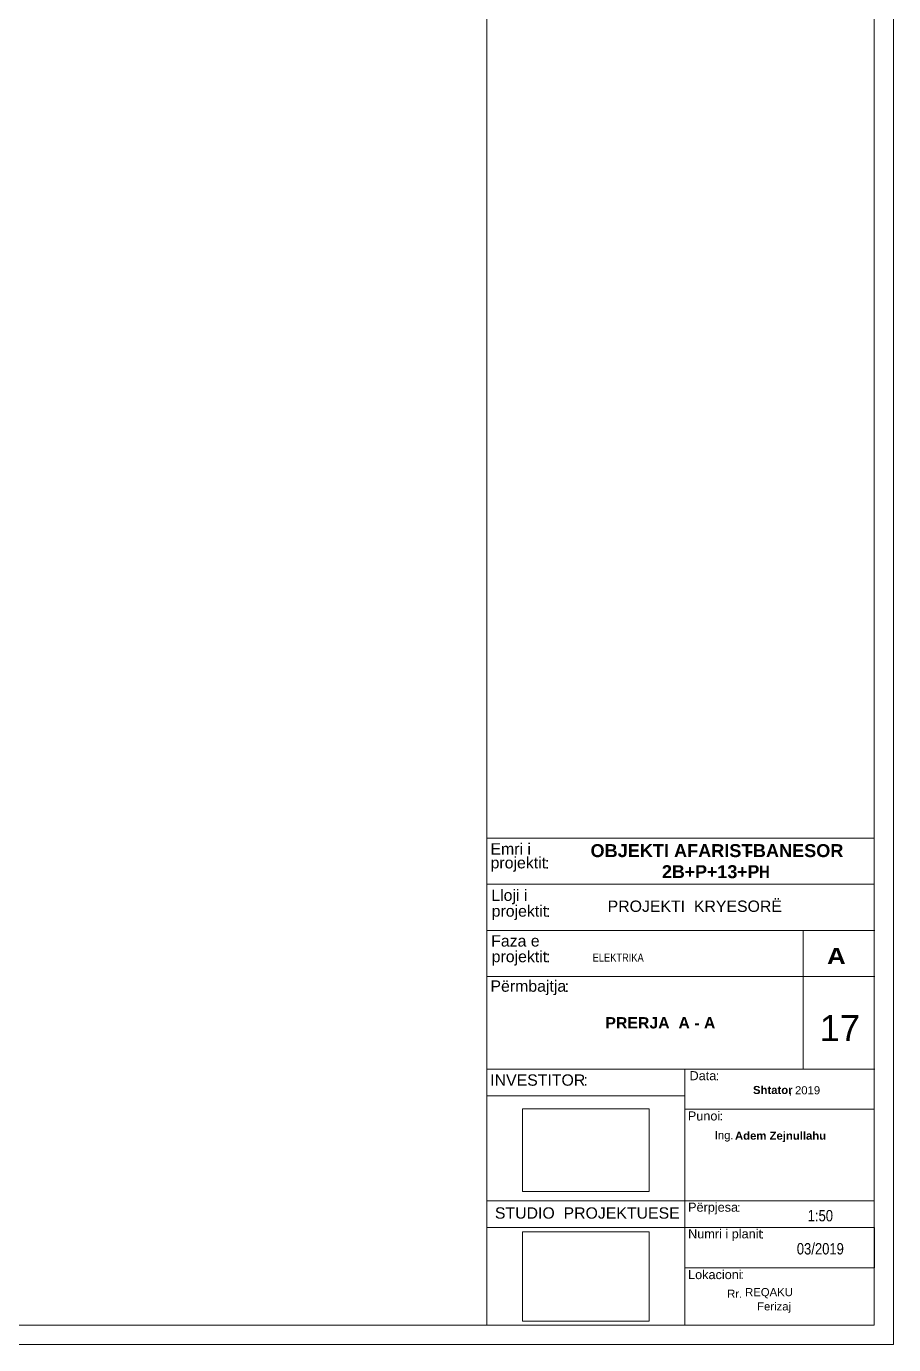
# Model space of a CAD drawing. Header units: millimetres. Extents: x -15634 to 67596, y -3027 to 55843.
# Drawn here: x 51927 to 67596, y -3027 to 20796 of the extents above; entities that cross this region are included whole.
import ezdxf

# ---------------------------------------------------------------- set-up
doc = ezdxf.new("R2010")
doc.units = ezdxf.units.MM
doc.header["$MEASUREMENT"] = 0
doc.header["$XCLIPFRAME"] = 0
doc.layers.add('2D Drafting - General_Pen_No__1', color=7, linetype='Continuous', lineweight=13)
doc.layers.add('Drawing & Figure_Pen_No__1', color=7, linetype='Continuous', lineweight=13)
doc.layers.add('Drawing & Figure', color=7, linetype='Continuous')
doc.styles.add('GENERATED_STYLE_1', font='arial.ttf')
doc.styles.add('GENERATED_STYLE_2', font='arialbd.ttf')
doc.styles.add('GENERATED_STYLE_3', font='ARIALN.TTF')
doc.styles.add('GENERATED_STYLE_4', font='')
doc.styles.add('GENERATED_STYLE_5', font='ARIALNB.TTF')
doc.styles.get('GENERATED_STYLE_4').set_extended_font_data('Arial Black')
picture_1 = doc.add_image_def('image1.png', size_in_pixel=(766, 502))
picture_2 = doc.add_image_def('image2.bmp', size_in_pixel=(703, 497))

msp = doc.modelspace()

# ---------------------------------------------------------------- linework, layer by layer
at = {"layer": '2D Drafting - General_Pen_No__1', "color": 7, "linetype": 'Continuous', "lineweight": 13, "flags": 128}
for points in [[(-15634.5, -3027.2), (67595.5, -3027.2), (67595.5, 55842.8), (-15634.5, 55842.8)], [(67245.5, 55492.8), (-14234.5, 55492.8), (-14234.5, -2677.2), (67245.5, -2677.2)]]:
    msp.add_lwpolyline(points, close=True, dxfattribs=at)
at = {"layer": 'Drawing & Figure_Pen_No__1', "color": 7, "linetype": 'Continuous', "lineweight": 13}
for points in [[(60245.5, 7793.9), (60245.5, 55492.8)], [(60245.5, 6960.7), (60245.5, 7793.9)], [(67245.5, 7793.9), (67245.5, 6960.7)], [(60245.5, 6127.5), (60245.5, 6960.7)], [(67245.5, 6960.7), (67245.5, 6127.5)], [(60245.5, 6127.5), (67245.5, 6127.5)], [(60245.5, 5294.3), (60245.5, 6127.5)], [(67245.5, 6127.5), (60245.5, 6127.5)], [(67245.5, 6127.5), (67245.5, 5294.3)], [(60245.5, 5294.3), (67245.5, 5294.3)], [(60245.5, 4458.9), (60245.5, 5294.3)], [(67245.5, 5294.3), (60245.5, 5294.3)], [(67245.5, 5294.3), (67245.5, 4458.9)], [(67245.5, 4458.9), (60245.5, 4458.9)], [(60245.5, 4458.9), (67245.5, 4458.9)], [(60245.5, 3623.5), (60245.5, 4458.9)], [(67254.3, 4458.9), (60250.2, 4458.9)], [(65963.7, 4458.9), (65963.7, 1952.7)], [(65963.7, 4458.9), (67245.5, 4458.9)], [(65963.7, 3623.5), (65963.7, 4458.9)], [(65963.7, 4458.9), (65963.7, 1952.7)], [(67245.5, 4458.9), (67245.5, 3623.5)], [(67245.5, 4458.9), (67245.5, 3623.5)], [(60245.5, 3623.5), (65963.7, 3623.5)], [(60245.5, 1952.7), (60245.5, 3623.5)], [(67245.5, 3623.5), (60245.5, 3623.5)], [(67254.3, 3623.5), (60250.2, 3623.5)], [(67254.3, 3623.5), (60250.2, 3623.5)], [(67245.5, 3623.5), (65963.7, 3623.5)], [(65963.7, 3623.5), (65963.7, 1952.7)], [(65963.7, 3623.5), (67245.5, 3623.5)], [(65963.7, 1952.7), (65963.7, 3623.5)], [(67245.5, 3623.5), (67245.5, 1952.7)], [(60245.5, 1952.7), (63824.8, 1952.7)], [(60245.5, 1469.1), (60245.5, 1952.7)], [(60245.5, 1952.7), (63824.8, 1952.7)], [(60245.5, 1469.1), (60245.5, 1952.7)], [(65963.7, 1952.7), (60245.5, 1952.7)], [(60250.2, 1952.7), (67245.5, 1952.7)], [(67245.5, 1952.7), (60250.2, 1952.7)], [(60250.2, 1952.7), (67254.3, 1952.7)], [(63824.8, 1952.7), (63824.8, 1469.1)], [(63824.8, 1952.7), (63824.8, 1469.1)], [(63824.8, 1952.7), (67245.5, 1952.7)], [(63824.8, 1225), (63824.8, 1952.7)], [(67245.5, 1952.7), (65963.7, 1952.7)], [(67245.5, 1952.7), (67245.5, 1225)], [(60245.5, 1469.1), (63824.8, 1469.1)], [(60245.5, -426), (60245.5, 1469.1)], [(63824.8, 1469.1), (60245.5, 1469.1)], [(63824.8, 1469.1), (60245.5, 1469.1)], [(63824.8, 1469.1), (63824.8, -426)], [(63820.2, 1225), (67249.6, 1225)], [(67245.5, 1225), (63824.8, 1225)], [(63824.8, 1225), (67245.5, 1225)], [(63824.8, -426), (63824.8, 1225)], [(67245.5, 1225), (67245.5, -426)], [(63824.8, -426), (60245.5, -426)], [(60245.5, -426), (63824.8, -426)], [(60245.5, -909.7), (60245.5, -426)], [(60245.5, -426), (63824.8, -426)], [(60245.5, -909.7), (60245.5, -426)], [(63824.8, -426), (67245.5, -426)], [(63824.8, -909.7), (63824.8, -426)], [(63824.8, -426), (63824.8, -909.7)], [(63824.8, -426), (63824.8, -909.7)], [(67245.5, -426), (63824.8, -426)], [(67245.5, -426), (67245.5, -909.7)], [(60245.5, -909.7), (63824.8, -909.7)], [(60245.5, -2677.2), (60245.5, -909.7)], [(63824.8, -909.7), (60245.5, -909.7)], [(63824.8, -909.7), (60245.5, -909.7)], [(63820.2, -909.7), (67249.6, -909.7)], [(63824.8, -909.7), (63824.8, -2677.2)], [(63824.8, -909.7), (67249.6, -909.7)], [(63824.8, -1641.7), (63824.8, -909.7)], [(67245.5, -909.7), (63824.8, -909.7)], [(67249.6, -909.7), (67249.6, -1641.7)], [(60892.9, -989.9), (60892.9, -2604.9)], [(63177.5, -989.9), (60892.9, -989.9)], [(63177.5, -2604.9), (63177.5, -989.9)], [(63824.8, -1641.7), (67245.5, -1641.7)], [(63824.8, -2677.2), (63824.8, -1641.7)], [(67249.6, -1641.7), (63824.8, -1641.7)], [(67245.5, -1641.7), (67245.5, -2677.2)], [(60892.9, -2604.9), (63177.5, -2604.9)], [(63824.8, -2677.2), (60245.5, -2677.2)], [(67245.5, -2677.2), (63824.8, -2677.2)]]:
    msp.add_lwpolyline(points, dxfattribs=at)

# ---------------------------------------------------------------- texts
at = {"layer": 'Drawing & Figure_Pen_No__1', "color": 7, "linetype": 'Continuous', "lineweight": 13, "attachment_point": 7}
for s, insert, char_height, style in [('\\A1;{\\pql;\\fArial|b0|i0|c0|p34;Emri i}', (60311.5, 5829.3), 204.867, 'GENERATED_STYLE_1'), ('\\A1;{\\pql;\\fArial|b1|i0|c0|p34;OBJEKTI AFARIST}', (62119.6, 5779.9), 234.134, 'GENERATED_STYLE_2'), ('\\A1;{\\pql;\\fArial|b1|i0|c0|p34;BANESOR}', (65052.4, 5779.9), 234.134, 'GENERATED_STYLE_2'), ('\\A1;{\\pql;\\fArial|b0|i0|c0|p34;projektit}', (60313.8, 5517.4), 204.867, 'GENERATED_STYLE_1'), ('\\A1;{\\pql;\\fArial|b0|i0|c0|p34;:}', (61295.2, 5576.4), 204.867, 'GENERATED_STYLE_1'), ('\\A1;{\\pql;\\fArial|b1|i0|c0|p34;-}', (64945.2, 5783.9), 234.134, 'GENERATED_STYLE_2'), ('\\A1;{\\pql;\\fArial|b1|i0|c0|p34;2}', (63409.3, 5402.7), 234.134, 'GENERATED_STYLE_2'), ('\\A1;{\\pql;\\fArial|b1|i0|c0|p34;B}', (63587.1, 5402.7), 234.134, 'GENERATED_STYLE_2'), ('\\A1;{\\pql;\\fArial|b1|i0|c0|p34;+}', (63818.2, 5402.7), 234.134, 'GENERATED_STYLE_2'), ('\\A1;{\\pql;\\fArial|b1|i0|c0|p34;P}', (64006.7, 5402.7), 234.134, 'GENERATED_STYLE_2'), ('\\A1;{\\pql;\\fArial|b1|i0|c0|p34;+}', (64220.6, 5402.7), 234.134, 'GENERATED_STYLE_2'), ('\\A1;{\\pql;\\fArial|b1|i0|c0|p34;1\\fArial|b1|i0|c0|p34;3}', (64409.1, 5398.9), 234.134, 'GENERATED_STYLE_2'), ('\\A1;{\\pql;\\fArial|b1|i0|c0|p34;+}', (64764.3, 5402.7), 234.134, 'GENERATED_STYLE_2'), ('\\A1;{\\pql;\\fArial|b1|i0|c0|p34;P}', (64952.8, 5402.7), 234.134, 'GENERATED_STYLE_2'), ('\\A1;{\\pql;\\fArial Narrow|b1|i0|c0|p34;H}', (65166.8, 5402.7), 227.445, 'GENERATED_STYLE_5'), ('\\A1;{\\pql;\\fArial|b0|i0|c0|p34;Lloji i}', (60327, 4930.5), 204.867, 'GENERATED_STYLE_1'), ('\\A1;{\\pql;\\fArial|b0|i0|c0|p34;PROJEKTI  KRYESORË}', (62428.5, 4790), 204.867, 'GENERATED_STYLE_1'), ('\\A1;{\\pql;\\fArial|b0|i0|c0|p34;projektit}', (60333.6, 4644.7), 204.867, 'GENERATED_STYLE_1'), ('\\A1;{\\pql;\\fArial|b0|i0|c0|p34;:}', (61315.1, 4703.7), 204.867, 'GENERATED_STYLE_1'), ('\\A1;{\\pql;\\fArial|b0|i0|c0|p34;Faza e}', (60324.7, 4164), 204.867, 'GENERATED_STYLE_1'), ('\\A1;{\\pql;\\fArial|b0|i0|c0|p34;projektit}', (60333.6, 3822.5), 204.867, 'GENERATED_STYLE_1'), ('\\A1;{\\pql;\\fArial Black|b0|i0|c0|p34;A}', (66392.5, 3849.3), 292.667, 'GENERATED_STYLE_4'), ('\\A1;{\\pql;\\fArial|b0|i0|c0|p34;:}', (61315.1, 3881.5), 204.867, 'GENERATED_STYLE_1'), ('\\A1;ELEKTRIKA', (62158.4, 3893.4), 146.333, 'GENERATED_STYLE_3'), ('\\A1;{\\pql;\\fArial|b0|i0|c0|p34;Përmbajtja}', (60311.5, 3288.3), 204.867, 'GENERATED_STYLE_1'), ('\\A1;{\\pql;\\fArial|b0|i0|c0|p34;:}', (61650.8, 3347.3), 204.867, 'GENERATED_STYLE_1'), ('\\A1;{\\pql;\\fArial|b1|i0|c0|p34;PRERJA  A - A}', (62387.4, 2683.2), 204.867, 'GENERATED_STYLE_2'), ('\\A1;{\\pql;\\fArial|b0|i0|c0|p34;1\\fArial|b0|i0|c0|p34;7}', (66260.4, 2458.8), 468.267, 'GENERATED_STYLE_1'), ('\\A1;{\\pql;\\fArial|b0|i0|c0|p34;Data}', (63908.2, 1748.7), 163.893, 'GENERATED_STYLE_1'), ('\\A1;{\\pql;\\fArial|b0|i0|c0|p34;INVESTITOR}', (60307.2, 1648.8), 204.867, 'GENERATED_STYLE_1'), ('\\A1;{\\pql;\\fArial|b0|i0|c0|p34;:}', (61993, 1652.2), 204.867, 'GENERATED_STYLE_1'), ('\\A1;{\\pql;\\fArial|b0|i0|c0|p34;:}', (64381.7, 1751.3), 163.893, 'GENERATED_STYLE_1'), ('\\A1;{\\pql;\\fArial|b0|i0|c0|p34;,}', (65701.1, 1467.9), 146.333, 'GENERATED_STYLE_2'), ('\\A1;{\\pql;\\fArial|b0|i0|c0|p34;2019}', (65813.5, 1493.9), 146.333, 'GENERATED_STYLE_2'), ('\\A1;{\\pql;\\fArial|b0|i0|c0|p34;Punoi}', (63877.4, 1021.1), 163.893, 'GENERATED_STYLE_1'), ('\\A1;{\\pql;\\fArial|b0|i0|c0|p34;:}', (64449.8, 1023.6), 163.893, 'GENERATED_STYLE_1'), ('\\A1;{\\pql;\\fArial|b0|i0|c0|p34;Ing}', (64364.4, 641.3), 146.333, 'GENERATED_STYLE_2'), ('\\A1;\\pxql;Adem Zejnullahu', (64729.3, 631.7), 146.333, 'GENERATED_STYLE_2'), ('\\A1;{\\pql;\\fArial|b0|i0|c0|p34;.}', (64642.7, 683.4), 146.333, 'GENERATED_STYLE_2'), ('\\A1;{\\pql;\\fArial|b0|i0|c0|p34;Përpjesa}', (63882, -674.7), 163.893, 'GENERATED_STYLE_1'), ('\\A1;{\\pql;\\fArial|b0|i0|c0|p34;STUDIO  PROJEKTUESE}', (60391.8, -753.7), 204.867, 'GENERATED_STYLE_1'), ('\\A1;{\\pql;\\fArial|b0|i0|c0|p34;:}', (64766, -627.5), 163.893, 'GENERATED_STYLE_1'), ('\\A1;{\\pql;\\fArial Narrow|b0|i0|c0|p34;1}', (66042.9, -798.5), 204.867, 'GENERATED_STYLE_3'), ('\\A1;{\\pql;\\fArial Narrow|b0|i0|c0|p34;:}', (66174, -798.5), 204.867, 'GENERATED_STYLE_3'), ('\\A1;{\\pql;\\fArial Narrow|b0|i0|c0|p34;5\\fArial Narrow|b0|i0|c0|p34;0}', (66239.5, -801.9), 204.867, 'GENERATED_STYLE_3'), ('\\A1;{\\pql;\\fArial|b0|i0|c0|p34;Numri i planit}', (63882, -1155.7), 163.893, 'GENERATED_STYLE_1'), ('\\A1;{\\pql;\\fArial|b0|i0|c0|p34;:}', (65190.1, -1111.1), 163.893, 'GENERATED_STYLE_1'), ('\\A1;{\\pql;\\fArial Narrow|b0|i0|c0|p34;0\\fArial Narrow|b0|i0|c0|p34;3}', (65846.3, -1400.3), 204.867, 'GENERATED_STYLE_3'), ('\\A1;{\\pql;\\fArial Narrow|b0|i0|c0|p34;/}', (66108.6, -1400.1), 204.867, 'GENERATED_STYLE_3'), ('\\A1;{\\pql;\\fArial Narrow|b0|i0|c0|p34;2019}', (66174, -1400.1), 204.867, 'GENERATED_STYLE_3'), ('\\A1;{\\pql;\\fArial|b0|i0|c0|p34;Lokacioni}', (63882, -1845.7), 163.893, 'GENERATED_STYLE_1'), ('\\A1;{\\pql;\\fArial|b0|i0|c0|p34;:}', (64827.5, -1843.1), 163.893, 'GENERATED_STYLE_1'), ('\\A1;{\\pql;\\fArial|b0|i0|c0|p34;Rr}', (64588.3, -2180.5), 146.333, 'GENERATED_STYLE_1'), ('\\A1;{\\pql;\\fArial|b0|i0|c0|p34;REQAKU}', (64912.1, -2191.6), 146.333, 'GENERATED_STYLE_1'), ('\\A1;{\\pql;\\fArial|b0|i0|c0|p34;.}', (64799.8, -2180.5), 146.333, 'GENERATED_STYLE_1'), ('\\A1;{\\pql;\\fArial|b0|i0|c0|p34;Ferizaj}', (65129.5, -2452.7), 146.333, 'GENERATED_STYLE_1')]:
    msp.add_mtext(s, dxfattribs=dict(at, insert=insert, char_height=char_height, style=style))
at = {"layer": 'Drawing & Figure_Pen_No__1', "color": 7, "linetype": 'Continuous', "lineweight": 13, "insert": (65054.5, 1499.4), "char_height": 146.333, "width": 251.442, "attachment_point": 7, "style": 'GENERATED_STYLE_2'}
msp.add_mtext('\\A1;Shtator', dxfattribs=at)

# ---------------------------------------------------------------- pictures from other files: only their frames are drawn
at = {"layer": 'Drawing & Figure', "linetype": 'Continuous', "lineweight": 0}
image = msp.add_image(picture_1, insert=(60892.9, -260.4), size_in_units=(2284.6, 1497.2), dxfattribs=at)
image.set_boundary_path([(-0.5, -0.5), (765.5, 501.5)])
image = msp.add_image(picture_2, insert=(60892.9, -2604.9), size_in_units=(2284.4, 1615), dxfattribs=at)
image.set_boundary_path([(-0.5, -0.5), (702.5, 496.5)])

doc.saveas('drawing.dxf')
